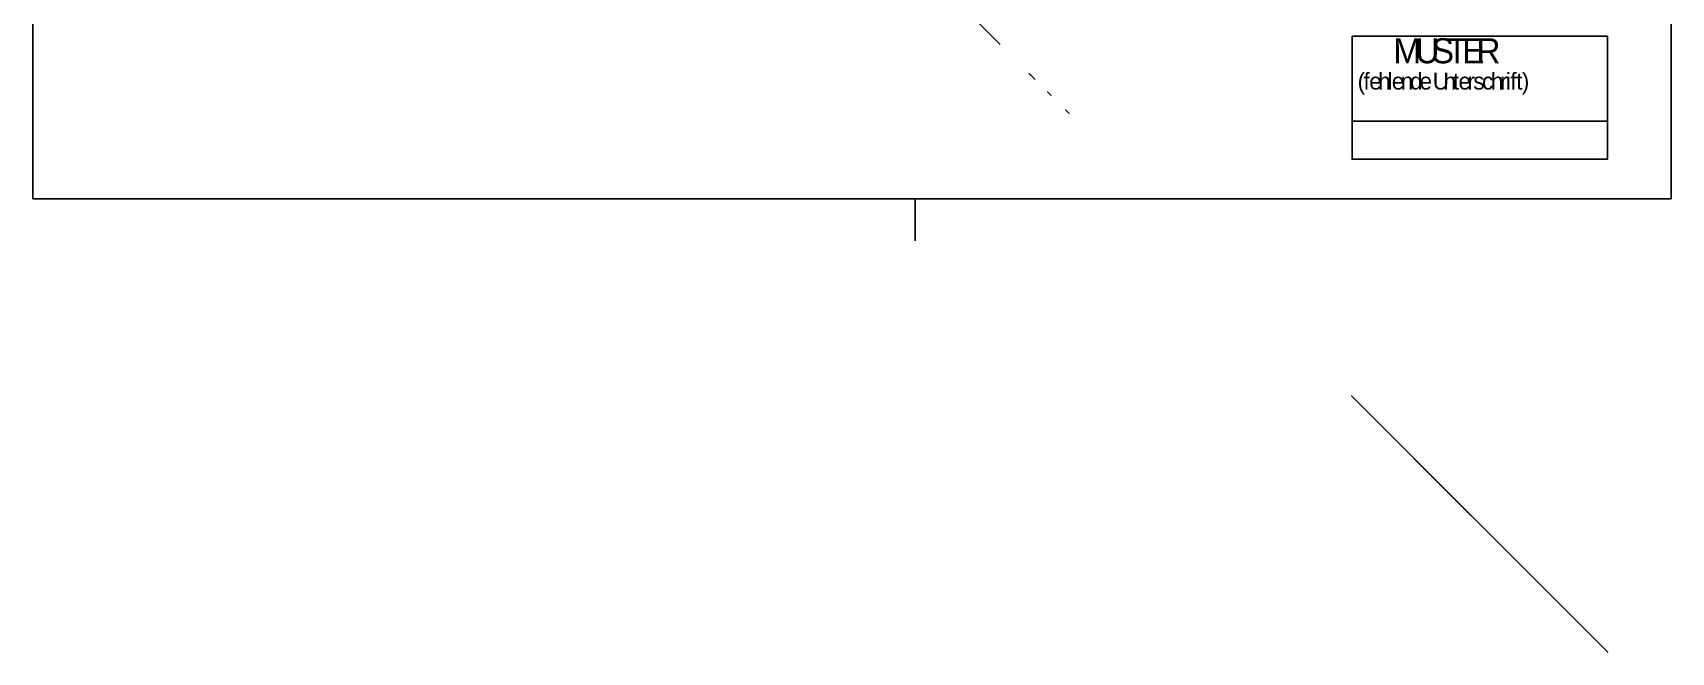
# Model space of a CAD drawing. Header units: metres. Extents: x 57 to 1162, y -278 to 842.
# Drawn here: x 57 to 1162, y -278 to 140 of the extents above; entities that cross this region are included whole.
import ezdxf

# ---------------------------------------------------------------- set-up
doc = ezdxf.new("R2010")
doc.units = ezdxf.units.M
for name, color, linetype in [('PDFCurves', 7, 'Continuous'), ('PDFLines', 7, 'Continuous'), ('PDFRects', 7, 'Continuous')]:
    doc.layers.add(name, color=color, linetype=linetype)

msp = doc.modelspace()

# ---------------------------------------------------------------- linework, layer by layer
at = {"layer": 'PDFCurves'}
for points in [[(709.4, 132.5), (705.4, 136.5), (705.4, 136.5), (571.3, 270.6)], [(731.1, 110.8), (731.3, 110.6), (729.1, 112.8), (731.1, 110.8)], [(731.3, 110.6), (729.1, 112.8), (729.3, 112.6), (731.3, 110.6)], [(729.3, 112.6), (729.1, 112.8), (731.3, 110.6), (729.3, 112.6)], [(729.1, 112.8), (731.3, 110.6), (731.1, 110.8), (729.1, 112.8)], [(729.3, 112.6), (729.1, 112.8), (731.3, 110.6), (729.3, 112.6)], [(729.1, 112.8), (731.3, 110.6), (731.1, 110.8), (729.1, 112.8)], [(731.1, 110.8), (731.3, 110.6), (729.1, 112.8), (731.1, 110.8)], [(731.3, 110.6), (729.1, 112.8), (729.3, 112.6), (731.3, 110.6)], [(729.3, 112.6), (729.1, 112.8), (731.3, 110.6), (729.3, 112.6)], [(729.1, 112.8), (731.3, 110.6), (731.1, 110.8), (729.1, 112.8)], [(731.1, 110.8), (731.3, 110.6), (729.1, 112.8), (731.1, 110.8)], [(731.3, 110.6), (729.1, 112.8), (729.3, 112.6), (731.3, 110.6)], [(733, 108.9), (730.2, 111.7), (730.2, 111.7)], [(733, 108.9), (730.2, 111.7), (730.2, 111.7)], [(741.7, 100.1), (741.5, 100.4), (743.7, 98.2), (741.7, 100.1)], [(741.5, 100.4), (743.7, 98.2), (743.5, 98.4), (741.5, 100.4)], [(743.5, 98.4), (743.7, 98.2), (741.5, 100.4), (743.5, 98.4)], [(743.7, 98.2), (741.5, 100.4), (741.7, 100.1), (743.7, 98.2)], [(741.7, 100.1), (741.5, 100.4), (743.7, 98.2), (741.7, 100.1)], [(741.5, 100.4), (743.7, 98.2), (743.5, 98.4), (741.5, 100.4)], [(743.5, 98.4), (743.7, 98.2), (741.5, 100.4), (743.5, 98.4)], [(743.7, 98.2), (741.5, 100.4), (741.7, 100.1), (743.7, 98.2)], [(741.7, 100.1), (741.5, 100.4), (743.7, 98.2), (741.7, 100.1)], [(741.5, 100.4), (743.7, 98.2), (743.5, 98.4), (741.5, 100.4)], [(743.5, 98.4), (743.7, 98.2), (741.5, 100.4), (743.5, 98.4)], [(743.7, 98.2), (741.5, 100.4), (741.7, 100.1), (743.7, 98.2)], [(741.7, 100.1), (741.5, 100.4), (743.7, 98.2), (741.7, 100.1)], [(741.5, 100.4), (743.7, 98.2), (743.5, 98.4), (741.5, 100.4)], [(743.5, 98.4), (743.7, 98.2), (741.5, 100.4), (743.5, 98.4)], [(743.7, 98.2), (741.5, 100.4), (741.7, 100.1), (743.7, 98.2)], [(741.7, 100.1), (741.5, 100.4), (743.7, 98.2), (741.7, 100.1)], [(741.5, 100.4), (743.7, 98.2), (743.5, 98.4), (741.5, 100.4)], [(743.5, 98.4), (743.7, 98.2), (741.5, 100.4), (743.5, 98.4)], [(743.7, 98.2), (741.5, 100.4), (741.7, 100.1), (743.7, 98.2)], [(741.7, 100.1), (741.5, 100.4), (743.7, 98.2), (741.7, 100.1)], [(741.5, 100.4), (743.7, 98.2), (743.5, 98.4), (741.5, 100.4)], [(743.5, 98.4), (743.7, 98.2), (741.5, 100.4), (743.5, 98.4)], [(743.7, 98.2), (741.5, 100.4), (741.7, 100.1), (743.7, 98.2)], [(741.7, 100.1), (741.5, 100.4), (743.7, 98.2), (741.7, 100.1)], [(741.5, 100.4), (743.7, 98.2), (743.5, 98.4), (741.5, 100.4)], [(743.5, 98.4), (743.7, 98.2), (741.5, 100.4), (743.5, 98.4)], [(743.7, 98.2), (741.5, 100.4), (741.7, 100.1), (743.7, 98.2)], [(753.9, 88), (753.7, 88.2), (755.9, 86), (753.9, 88)], [(753.7, 88.2), (755.9, 86), (755.7, 86.2), (753.7, 88.2)], [(755.7, 86.2), (755.9, 86), (753.7, 88.2), (755.7, 86.2)], [(755.9, 86), (753.7, 88.2), (753.9, 88), (755.9, 86)], [(946.9, -105), (946.9, -105), (1119.4, -277.5), (1119.4, -277.5), (946.6, -104.7), (946.6, -104.7), (946.9, -105), (946.9, -105), (947.1, -105.2), (947.1, -105.2), (1118.9, -277), (1118.9, -277), (946.9, -105), (946.9, -105), (947.1, -105.2), (946.9, -105)], [(946.9, -105), (946.9, -105), (1119.4, -277.5), (1119.4, -277.5), (946.6, -104.7), (946.6, -104.7), (946.9, -105), (946.9, -105), (947.1, -105.2), (947.1, -105.2), (1118.9, -277), (1118.9, -277), (946.9, -105), (946.9, -105), (947.1, -105.2), (946.9, -105)], [(951.4, -109.5), (951.4, -109.5), (1029.3, -187.4), (1026.2, -184.4), (951.4, -109.5)], [(975.9, -134), (975.9, -134), (1025.1, -183.2), (1021.8, -179.9), (975.9, -134)]]:
    msp.add_lwpolyline(points, dxfattribs=at)
at = {"layer": 'PDFLines'}
for p, q in [((56.7, 813.5), (56.7, 28.3)), ((1162.2, 813.5), (1162.2, 28.3)), ((56.7, 28.3), (1162.2, 28.3)), ((652, 28.3), (652, 0))]:
    msp.add_line(p, q, dxfattribs=at)
at = {"layer": 'PDFRects'}
for points in [[(946.9, 138.1), (1119.2, 138.1), (1119.2, 80.7), (946.9, 80.7)], [(946.9, 80.7), (1119.2, 80.7), (1119.2, 55.1), (946.9, 55.1)]]:
    msp.add_lwpolyline(points, close=True, dxfattribs=at)

# ---------------------------------------------------------------- texts
at = {"layer": 'PFDText'}
for s, height, p in [('M', 16.9, (974.7, 119.8)), ('M', 16.9, (974.7, 119.8)), ('U', 16.9, (989.5, 119.8)), ('U', 16.9, (989.5, 119.8)), ('S', 16.9, (1000.6, 119.8)), ('S', 16.9, (1000.6, 119.8)), ('T', 16.9, (1010.8, 119.8)), ('T', 16.9, (1010.8, 119.8)), ('E', 16.9, (1021.1, 119.8)), ('E', 16.9, (1021.1, 119.8)), ('R', 16.9, (1030.7, 119.8)), ('R', 16.9, (1030.7, 119.8)), ('(', 11.3, (950.6, 102.1)), ('(', 11.3, (950.6, 102.1)), ('f', 11.3, (954.6, 102.1)), ('f', 11.3, (954.6, 102.1)), ('e', 11.3, (958.5, 102.1)), ('e', 11.3, (958.5, 102.1)), ('h', 11.3, (964.5, 102.1)), ('h', 11.3, (964.5, 102.1)), ('l', 11.3, (970.8, 102.1)), ('l', 11.3, (970.8, 102.1)), ('e', 11.3, (973.7, 102.1)), ('e', 11.3, (973.7, 102.1)), ('n', 11.3, (979.7, 102.1)), ('n', 11.3, (979.7, 102.1)), ('d', 11.3, (986, 102.1)), ('d', 11.3, (986, 102.1)), ('e', 11.3, (992.4, 102.1)), ('e', 11.3, (992.4, 102.1)), ('U', 11.3, (1001.3, 102.1)), ('U', 11.3, (1001.3, 102.1)), ('n', 11.3, (1008.6, 102.1)), ('n', 11.3, (1008.6, 102.1)), ('t', 11.3, (1014.9, 102.1)), ('t', 11.3, (1014.9, 102.1)), ('e', 11.3, (1018.7, 102.1)), ('e', 11.3, (1018.7, 102.1)), ('r', 11.3, (1024.8, 102.1)), ('r', 11.3, (1024.8, 102.1)), ('s', 11.3, (1028.7, 102.1)), ('s', 11.3, (1028.7, 102.1)), ('c', 11.3, (1034.6, 102.1)), ('c', 11.3, (1034.6, 102.1)), ('h', 11.3, (1040.5, 102.1)), ('h', 11.3, (1040.5, 102.1)), ('r', 11.3, (1046.8, 102.1)), ('r', 11.3, (1046.8, 102.1)), ('i', 11.3, (1050.7, 102.1)), ('i', 11.3, (1050.7, 102.1)), ('f', 11.3, (1053.6, 102.1)), ('f', 11.3, (1053.6, 102.1)), ('t', 11.3, (1057.6, 102.1)), ('t', 11.3, (1057.6, 102.1)), (')', 11.3, (1061.4, 102.1)), (')', 11.3, (1061.4, 102.1))]:
    msp.add_text(s, height=height, dxfattribs=at).set_placement(p)

doc.saveas('drawing.dxf')
